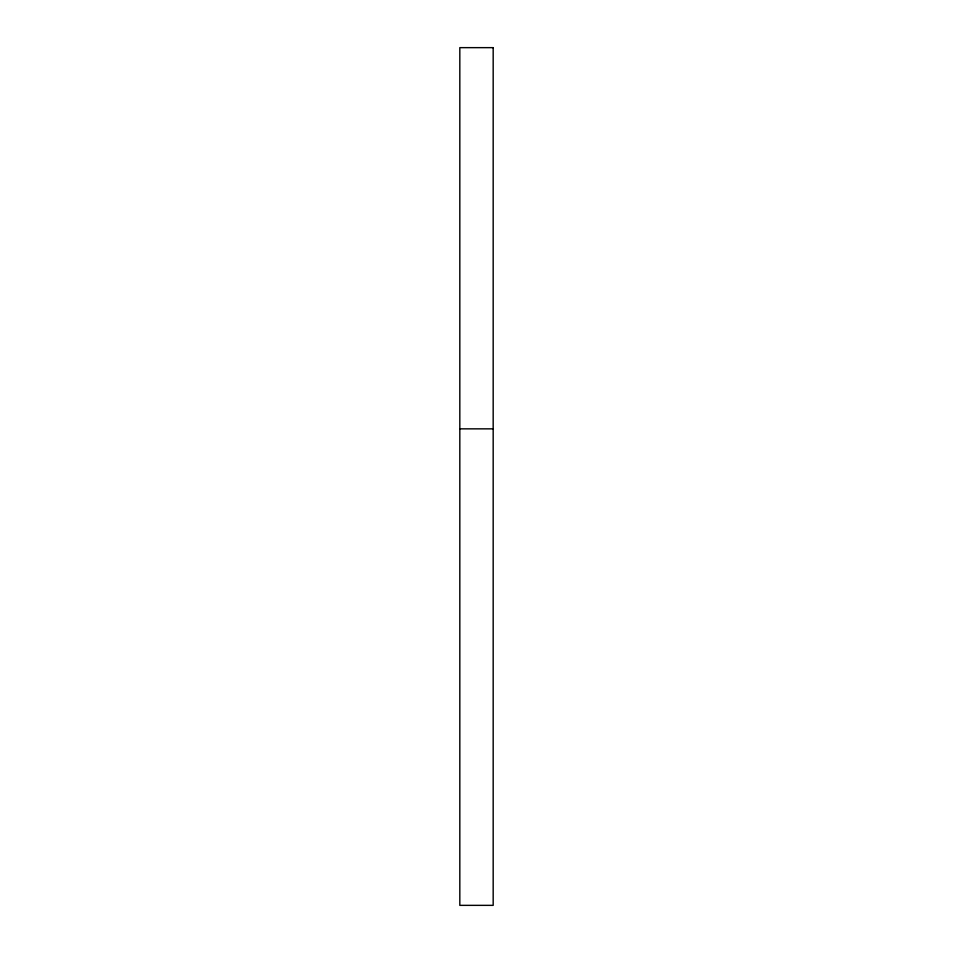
<?xml version="1.0" encoding="UTF-8"?>
<svg xmlns="http://www.w3.org/2000/svg" width="953" height="953" viewBox="0 0 953 953"><rect width="100%" height="100%" fill="white"/><g stroke="black" fill="none" stroke-linecap="round" stroke-linejoin="round"><path stroke-width="1.43" d="M459.822 428.85L493.177 428.85M493.177 47.65L459.822 47.65L459.822 905.35L493.177 905.35L493.177 47.65"/></g></svg>
